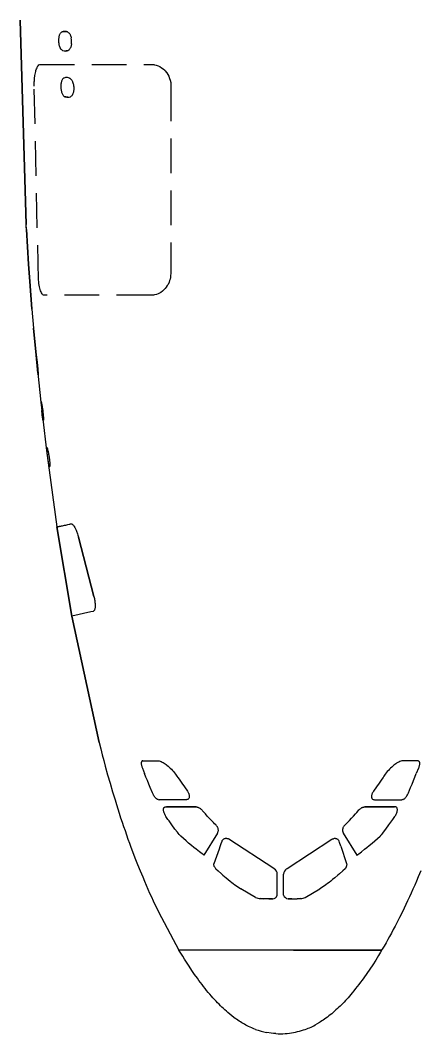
# Model space of a CAD drawing. Header units: metres. Extents: x -35769 to 135608, y -97159 to 12469.
# Drawn here: x 92161 to 97644, y -97159 to -83235 of the extents above; entities that cross this region are included whole.
import ezdxf

# ---------------------------------------------------------------- set-up
doc = ezdxf.new("R2010")
doc.units = ezdxf.units.M
doc.linetypes.add('DASHED2', pattern=[9.525, 6.35, -3.175])
doc.layers.get('0').update_dxf_attribs({"linetype": 'CONTINUOUS'})

msp = doc.modelspace()

# ---------------------------------------------------------------- linework, layer by layer
for p, q in [((92240, -86042), (92161, -83235)), ((92161, -83235), (92240, -86042)), ((92244, -86110), (92240, -86042)), ((92244, -86110), (92242, -86072)), ((92274, -86584), (92244, -86110)), ((92244, -86110), (92274, -86584)), ((92274, -86584), (92291, -86823)), ((92291, -86823), (92274, -86584)), ((92320, -87199), (92291, -86823)), ((92291, -86823), (92320, -87199)), ((92321, -87204), (92343, -87467)), ((92377, -87837), (92343, -87467)), ((92343, -87467), (92377, -87837)), ((92401, -88085), (92377, -87837)), ((92401, -88085), (92442, -88481)), ((92442, -88481), (92469, -88717)), ((92469, -88717), (92520, -89145)), ((92520, -89145), (92663, -90196)), ((92663, -90196), (92866, -91420)), ((92866, -91420), (92663, -90196)), ((92959, -90337), (93170, -91151)), ((93170, -91151), (92959, -90337)), ((93129, -91364), (92866, -91420)), ((93242, -93160), (92866, -91420)), ((92866, -91420), (93242, -93160)), ((94166, -94044), (94575, -94044)), ((94575, -94044), (94166, -94044)), ((97297, -94044), (96889, -94044)), ((96889, -94044), (97297, -94044)), ((94869, -94402), (94682, -94707)), ((96594, -94402), (96781, -94707)), ((95639, -94891), (95025, -94486)), ((95824, -94891), (96438, -94486)), ((96561, -94584), (96639, -94819)), ((95689, -95257), (95689, -94966)), ((95775, -95257), (95775, -94966)), ((95390, -95287), (95189, -95168)), ((96073, -95287), (96274, -95168)), ((95502, -95307), (95455, -95303)), ((95455, -95303), (95502, -95307)), ((95574, -95307), (95502, -95307)), ((95625, -95305), (95574, -95307)), ((95574, -95307), (95625, -95305)), ((95889, -95307), (95838, -95305)), ((95838, -95305), (95889, -95307)), ((95889, -95307), (95962, -95307)), ((96008, -95303), (95962, -95307)), ((95962, -95307), (96008, -95303)), ((97124, -96010), (94339, -96010)), ((95912, -96010), (96262, -96010)), ((96262, -96010), (97124, -96010)), ((95605, -97152), (95543, -97142)), ((95637, -97155), (95605, -97152)), ((95668, -97158), (95637, -97155)), ((95668, -97158), (95700, -97159)), ((95763, -97159), (95795, -97158)), ((95795, -97158), (95826, -97155)), ((95826, -97155), (95858, -97152))]:
    msp.add_line(p, q)
at = {"ltscale": 0.009783}
msp.add_line((92240, -86042), (92240, -86043), dxfattribs=at)
at = {"ltscale": 0.130857}
msp.add_line((92321, -87204), (92320, -87199), dxfattribs=at)
at = {"ltscale": 0.370529}
for p, q in [((94051, -93942), (94065, -93944)), ((97413, -93942), (97398, -93944))]:
    msp.add_line(p, q, dxfattribs=at)
at = {"ltscale": 0.230179}
for p, q in [((95647, -94896), (95639, -94891)), ((95817, -94896), (95824, -94891))]:
    msp.add_line(p, q, dxfattribs=at)
for points in [[(92742, -83650), (92735, -83647), (92729, -83642), (92723, -83636), (92719, -83630), (92715, -83624), (92710, -83616), (92707, -83608), (92703, -83600), (92699, -83588), (92696, -83576), (92694, -83564), (92692, -83552), (92690, -83540), (92689, -83527), (92689, -83517), (92689, -83507), (92690, -83497), (92690, -83486), (92692, -83475), (92693, -83465), (92695, -83455), (92698, -83446), (92701, -83437), (92704, -83428), (92708, -83419), (92713, -83412), (92718, -83406), (92722, -83401), (92727, -83397), (92731, -83395), (92735, -83394)], [(92735, -83394), (92747, -83390), (92759, -83388), (92772, -83388), (92784, -83388), (92796, -83391), (92809, -83394)], [(92809, -83394), (92796, -83391), (92784, -83388), (92772, -83388), (92759, -83388), (92747, -83390), (92735, -83394)], [(92809, -83394), (92814, -83397), (92820, -83401), (92826, -83406), (92830, -83411), (92835, -83416), (92839, -83423), (92843, -83429), (92846, -83437), (92850, -83445), (92854, -83457), (92858, -83469), (92860, -83478)], [(92817, -83650), (92805, -83654), (92792, -83656), (92779, -83657)], [(92779, -83657), (92792, -83656), (92805, -83654), (92817, -83650)], [(92864, -83557), (92863, -83568), (92861, -83579), (92858, -83590), (92855, -83601), (92851, -83612), (92847, -83620), (92842, -83628), (92838, -83634), (92833, -83639), (92828, -83644), (92823, -83647), (92817, -83650)], [(92758, -84029), (92753, -84032), (92748, -84036), (92744, -84040), (92739, -84046), (92735, -84053), (92731, -84062), (92727, -84071), (92724, -84080), (92722, -84089), (92720, -84099), (92718, -84111), (92717, -84124), (92716, -84134), (92716, -84144), (92717, -84155), (92717, -84166), (92719, -84177), (92720, -84188), (92722, -84198), (92725, -84210), (92728, -84221), (92732, -84232), (92736, -84242), (92740, -84251), (92745, -84259), (92750, -84266), (92754, -84271), (92758, -84276), (92763, -84280), (92768, -84283), (92773, -84285)], [(92835, -84029), (92822, -84026), (92809, -84023), (92796, -84023), (92783, -84023), (92771, -84026), (92758, -84029)], [(92835, -84029), (92840, -84032), (92846, -84035), (92851, -84040), (92856, -84045), (92862, -84052), (92867, -84059), (92871, -84066), (92875, -84074), (92878, -84082), (92883, -84094), (92887, -84107), (92889, -84116), (92891, -84126), (92893, -84136), (92894, -84148), (92895, -84160), (92895, -84173), (92895, -84183), (92894, -84194), (92893, -84205), (92891, -84214), (92889, -84223), (92887, -84232), (92884, -84240), (92881, -84249), (92878, -84256), (92873, -84265), (92867, -84272), (92861, -84278), (92855, -84282), (92849, -84285)], [(92811, -84292), (92798, -84291), (92785, -84289), (92773, -84285)], [(92773, -84285), (92785, -84289), (92798, -84291), (92811, -84292)], [(92378, -87839), (92379, -87842), (92380, -87846), (92381, -87851), (92381, -87856), (92382, -87861), (92383, -87868), (92384, -87877), (92386, -87886), (92387, -87897), (92389, -87908), (92390, -87919), (92391, -87929), (92392, -87939), (92393, -87949), (92395, -87961), (92396, -87973), (92397, -87985), (92398, -87998), (92400, -88010), (92401, -88022), (92402, -88035), (92403, -88046), (92403, -88057), (92404, -88066), (92404, -88075), (92405, -88082), (92405, -88088), (92405, -88092), (92405, -88094), (92405, -88095)], [(92405, -88095), (92404, -88099), (92404, -88101), (92404, -88102), (92403, -88101), (92403, -88099), (92402, -88095)], [(92447, -88474), (92448, -88477), (92449, -88481), (92450, -88486), (92451, -88491), (92452, -88496), (92454, -88503), (92455, -88510), (92456, -88517), (92458, -88525), (92459, -88535), (92461, -88546), (92463, -88557), (92464, -88568), (92466, -88580), (92468, -88592), (92469, -88604), (92471, -88616), (92472, -88628), (92473, -88640), (92474, -88651), (92475, -88662), (92476, -88673), (92477, -88683), (92478, -88692), (92478, -88701), (92479, -88710), (92479, -88717), (92479, -88723), (92479, -88727), (92478, -88729), (92478, -88730)], [(92472, -88730), (92471, -88728), (92471, -88724), (92470, -88720), (92469, -88713), (92468, -88705), (92467, -88697), (92466, -88689), (92465, -88679), (92463, -88668), (92462, -88655), (92460, -88642), (92459, -88630), (92457, -88617), (92456, -88604), (92455, -88598)], [(92528, -89109), (92526, -89105), (92524, -89103), (92522, -89103), (92521, -89103), (92520, -89106), (92519, -89109)], [(92519, -89109), (92519, -89111), (92519, -89114), (92519, -89118), (92520, -89124), (92520, -89131), (92521, -89138), (92522, -89145), (92523, -89153), (92523, -89161), (92524, -89170), (92525, -89179), (92527, -89189), (92528, -89200), (92529, -89210), (92531, -89221), (92532, -89233), (92534, -89244), (92535, -89257), (92537, -89270), (92539, -89282), (92541, -89295), (92543, -89307), (92544, -89317), (92546, -89326), (92547, -89334), (92548, -89341), (92549, -89347), (92550, -89352), (92552, -89358), (92553, -89362), (92554, -89364), (92554, -89365)], [(92528, -89109), (92529, -89111), (92530, -89115), (92532, -89119), (92533, -89123), (92535, -89129), (92536, -89136), (92539, -89145), (92541, -89156), (92543, -89167), (92546, -89179), (92548, -89188), (92549, -89198), (92551, -89208), (92553, -89219), (92555, -89230), (92556, -89241), (92558, -89252), (92560, -89266), (92561, -89279), (92563, -89292), (92564, -89304), (92565, -89316), (92565, -89324), (92566, -89332), (92566, -89340), (92566, -89346), (92566, -89352), (92566, -89357), (92566, -89361), (92565, -89364), (92565, -89365)], [(92663, -90196), (92663, -90195), (92663, -90195), (92664, -90195), (92665, -90195), (92667, -90195), (92669, -90194), (92672, -90193), (92676, -90193), (92681, -90191), (92687, -90190), (92695, -90188), (92700, -90187), (92705, -90186), (92711, -90185), (92717, -90184), (92728, -90182), (92740, -90179), (92753, -90177), (92768, -90174), (92784, -90170), (92800, -90166), (92813, -90163), (92831, -90159), (92841, -90157), (92852, -90155), (92857, -90154), (92860, -90154)], [(92860, -90154), (92863, -90154), (92867, -90155), (92871, -90157), (92874, -90159), (92877, -90161), (92883, -90167), (92889, -90174), (92896, -90182), (92902, -90191), (92908, -90202), (92913, -90211), (92919, -90221), (92924, -90231), (92928, -90242), (92933, -90254), (92938, -90266), (92943, -90279), (92947, -90293), (92952, -90308), (92956, -90323), (92959, -90337)], [(93170, -91151), (93174, -91166), (93177, -91180), (93180, -91195), (93183, -91208), (93185, -91221), (93186, -91234), (93188, -91246), (93188, -91258), (93189, -91270), (93189, -91280), (93189, -91290), (93188, -91299), (93187, -91307), (93185, -91318), (93182, -91327), (93180, -91334), (93177, -91340), (93174, -91346), (93170, -91350), (93166, -91354), (93161, -91357), (93129, -91364)], [(93242, -93160), (93264, -93245), (93286, -93329), (93306, -93407), (93327, -93484), (93360, -93602), (93393, -93719), (93426, -93834), (93461, -93947), (93480, -94009), (93499, -94070), (93519, -94131), (93538, -94192), (93558, -94251), (93578, -94311), (93598, -94369), (93618, -94427), (93639, -94485), (93659, -94542), (93680, -94598), (93701, -94654), (93735, -94744), (93770, -94833), (93805, -94920), (93841, -95005), (93864, -95061), (93888, -95117), (93912, -95172), (93936, -95226), (93961, -95279), (93985, -95332), (94009, -95384), (94034, -95435), (94058, -95486), (94339, -96010)], [(93842, -93408), (93841, -93408), (93837, -93409), (93834, -93410), (93830, -93413), (93827, -93417), (93825, -93422), (93823, -93428), (93822, -93434), (93821, -93442), (93821, -93450), (93822, -93458), (93824, -93467), (93825, -93476), (93828, -93485), (93831, -93494), (93833, -93501), (93837, -93511), (93866, -93585)], [(93842, -93408), (93876, -93408), (93910, -93408), (93935, -93408), (93960, -93408), (93985, -93408), (94011, -93408), (94032, -93408), (94037, -93408), (94047, -93408), (94054, -93409), (94067, -93412), (94080, -93416), (94093, -93421), (94107, -93427), (94121, -93435), (94136, -93444), (94149, -93451), (94161, -93460), (94173, -93469), (94189, -93482), (94205, -93496), (94220, -93510), (94236, -93526), (94250, -93542), (94265, -93558), (94279, -93575), (94292, -93592), (94302, -93606), (94311, -93619), (94323, -93637), (94340, -93662), (94377, -93716), (94414, -93769), (94454, -93825)], [(97621, -93408), (97587, -93408), (97553, -93408), (97528, -93408), (97503, -93408), (97478, -93408), (97453, -93408), (97431, -93408), (97426, -93408), (97416, -93408), (97409, -93409), (97396, -93412), (97383, -93416), (97370, -93421), (97357, -93427), (97342, -93435), (97327, -93444), (97315, -93451), (97302, -93460), (97290, -93469), (97274, -93482), (97259, -93496), (97243, -93510), (97227, -93526), (97213, -93542), (97198, -93558), (97184, -93575), (97171, -93592), (97161, -93606), (97152, -93619), (97140, -93637), (97123, -93662), (97086, -93716), (97050, -93769), (97009, -93825)], [(97621, -93408), (97622, -93408), (97626, -93409), (97629, -93410), (97633, -93413), (97636, -93417), (97638, -93422), (97640, -93428), (97641, -93434), (97642, -93442), (97642, -93450), (97641, -93458), (97640, -93467), (97638, -93476), (97635, -93485), (97633, -93494), (97630, -93501), (97626, -93511), (97597, -93585)], [(94051, -93942), (94046, -93940), (94041, -93938), (94035, -93934), (94029, -93930), (94025, -93926), (94020, -93922), (94014, -93916), (94009, -93909), (94002, -93900), (93995, -93890), (93988, -93879), (93983, -93868), (93978, -93857), (93974, -93848), (93944, -93777), (93924, -93729), (93905, -93681), (93885, -93633), (93866, -93585)], [(97413, -93942), (97417, -93940), (97422, -93938), (97428, -93934), (97434, -93930), (97438, -93926), (97443, -93922), (97449, -93916), (97455, -93909), (97462, -93900), (97468, -93890), (97475, -93879), (97480, -93868), (97486, -93857), (97489, -93848), (97519, -93777), (97539, -93729), (97558, -93681), (97578, -93633), (97597, -93585)], [(94454, -93825), (94460, -93834), (94465, -93844), (94470, -93853), (94473, -93861), (94476, -93868), (94478, -93876), (94480, -93886), (94481, -93896), (94481, -93905), (94480, -93913), (94478, -93920), (94475, -93926), (94471, -93932), (94466, -93937), (94460, -93940), (94455, -93942), (94448, -93943), (94442, -93944), (94401, -93944), (94359, -93944), (94328, -93944), (94297, -93944), (94263, -93944), (94230, -93944), (94197, -93944), (94164, -93944), (94133, -93944), (94113, -93944), (94093, -93944), (94065, -93944)], [(97009, -93825), (97003, -93834), (96998, -93844), (96993, -93853), (96990, -93861), (96987, -93868), (96985, -93876), (96983, -93886), (96982, -93896), (96982, -93905), (96983, -93913), (96985, -93920), (96988, -93926), (96992, -93932), (96997, -93937), (97003, -93940), (97009, -93942), (97015, -93943), (97021, -93944), (97062, -93944), (97104, -93944), (97135, -93944), (97166, -93944), (97200, -93944), (97234, -93944), (97266, -93944), (97299, -93944), (97331, -93944), (97351, -93944), (97370, -93944), (97398, -93944)], [(94351, -94432), (94345, -94425), (94342, -94421), (94326, -94402), (94318, -94391), (94284, -94347), (94242, -94291), (94203, -94236), (94188, -94216), (94169, -94188), (94160, -94174), (94156, -94167), (94153, -94163), (94148, -94155), (94143, -94145), (94139, -94135), (94134, -94123), (94131, -94112), (94129, -94104), (94127, -94095), (94126, -94086), (94126, -94077), (94127, -94070), (94128, -94064), (94130, -94058), (94133, -94053), (94136, -94050), (94139, -94047), (94143, -94046), (94146, -94044), (94150, -94044), (94155, -94044), (94160, -94044), (94166, -94044)], [(94575, -94044), (94582, -94044), (94590, -94046), (94597, -94047), (94603, -94050), (94609, -94052), (94617, -94056), (94625, -94061), (94633, -94066), (94640, -94072), (94646, -94077), (94651, -94082), (94658, -94089), (94663, -94095)], [(94843, -94288), (94828, -94274), (94813, -94259), (94784, -94229), (94754, -94198), (94728, -94169), (94702, -94140), (94683, -94118), (94663, -94095)], [(96620, -94288), (96635, -94274), (96650, -94259), (96679, -94229), (96709, -94198), (96735, -94169), (96761, -94140), (96780, -94118), (96800, -94095)], [(96800, -94095), (96809, -94085), (96816, -94078), (96821, -94073), (96827, -94069), (96835, -94063), (96844, -94057), (96851, -94053), (96858, -94050), (96864, -94048), (96869, -94046), (96876, -94045), (96882, -94044), (96889, -94044)], [(97112, -94432), (97119, -94425), (97122, -94421), (97137, -94402), (97145, -94391), (97180, -94347), (97221, -94291), (97260, -94236), (97275, -94216), (97294, -94188), (97303, -94174), (97308, -94167), (97310, -94163), (97315, -94155), (97320, -94145), (97325, -94135), (97329, -94123), (97332, -94112), (97334, -94104), (97336, -94095), (97337, -94086), (97337, -94077), (97336, -94070), (97335, -94064), (97333, -94058), (97330, -94053), (97327, -94050), (97324, -94047), (97320, -94046), (97317, -94044), (97313, -94044), (97308, -94044), (97303, -94044), (97297, -94044)], [(94869, -94402), (94872, -94395), (94874, -94389), (94877, -94382), (94879, -94375), (94880, -94368), (94880, -94361), (94879, -94352), (94877, -94342), (94875, -94335), (94872, -94329), (94869, -94323), (94866, -94317), (94863, -94312), (94859, -94307), (94855, -94301), (94848, -94293), (94843, -94288)], [(96620, -94288), (96616, -94293), (96610, -94299), (96607, -94303), (96603, -94308), (96598, -94315), (96594, -94322), (96590, -94330), (96588, -94337), (96586, -94344), (96584, -94350), (96583, -94359), (96583, -94364), (96584, -94372), (96585, -94377), (96586, -94382), (96589, -94389), (96592, -94396), (96594, -94402)], [(94682, -94707), (94678, -94704), (94671, -94699), (94655, -94687), (94620, -94659), (94577, -94625), (94544, -94599), (94513, -94573), (94471, -94539), (94436, -94508), (94401, -94478), (94365, -94446), (94358, -94439), (94351, -94432)], [(95001, -94480), (94995, -94479), (94988, -94479), (94982, -94478), (94976, -94479), (94971, -94479), (94967, -94480), (94958, -94483), (94950, -94486), (94944, -94490), (94939, -94494), (94935, -94499), (94931, -94504), (94927, -94510), (94925, -94516), (94913, -94550), (94900, -94590), (94889, -94624), (94819, -94824)], [(95025, -94486), (95017, -94483), (95009, -94481), (95001, -94480)], [(96438, -94486), (96446, -94483), (96454, -94481), (96462, -94480)], [(96561, -94584), (96543, -94530), (96538, -94514), (96537, -94512), (96534, -94506), (96530, -94500), (96526, -94496), (96523, -94493), (96518, -94489), (96511, -94485), (96506, -94483), (96501, -94481), (96493, -94480), (96487, -94479), (96482, -94479), (96471, -94479), (96462, -94480)], [(96781, -94707), (96785, -94704), (96792, -94699), (96808, -94687), (96843, -94659), (96887, -94625), (96919, -94599), (96951, -94573), (96992, -94539), (97027, -94508), (97062, -94478), (97099, -94446), (97105, -94439), (97112, -94432)], [(94829, -94873), (94825, -94866), (94823, -94863), (94820, -94853), (94818, -94844), (94817, -94835), (94818, -94829), (94819, -94824)], [(96631, -94880), (96638, -94866), (96640, -94863), (96643, -94853), (96645, -94844), (96646, -94835), (96645, -94829), (96644, -94824), (96642, -94821), (96640, -94819), (96639, -94819)], [(94829, -94873), (94838, -94887), (94844, -94892), (94878, -94923), (94921, -94962), (94943, -94981), (94985, -95017), (95016, -95042), (95040, -95062), (95064, -95080), (95085, -95096), (95106, -95112), (95127, -95128), (95149, -95143), (95169, -95156), (95189, -95168)], [(96631, -94880), (96625, -94887), (96620, -94892), (96586, -94923), (96542, -94962), (96521, -94981), (96478, -95017), (96447, -95042), (96423, -95062), (96399, -95080), (96378, -95096), (96357, -95112), (96336, -95128), (96314, -95143), (96294, -95156), (96274, -95168)], [(97658, -94920), (97623, -95005), (97599, -95061), (97575, -95117), (97551, -95172), (97527, -95226), (97503, -95279), (97478, -95332), (97454, -95384), (97429, -95435), (97405, -95486), (97367, -95563)], [(97367, -95563), (97331, -95634), (97306, -95682), (97281, -95729), (97256, -95776), (97231, -95822), (97206, -95867), (97181, -95912), (97155, -95956), (97130, -95999), (97105, -96041), (97080, -96083), (97039, -96148), (96999, -96212), (96958, -96273), (96917, -96333), (96876, -96391), (96854, -96422), (96832, -96452), (96809, -96482), (96787, -96511), (96764, -96540), (96741, -96569), (96718, -96596), (96696, -96622), (96660, -96664), (96623, -96704), (96605, -96724), (96587, -96743), (96568, -96762), (96550, -96780), (96531, -96798), (96513, -96815), (96494, -96833), (96474, -96850), (96455, -96867), (96436, -96884), (96416, -96900), (96396, -96915), (96377, -96930), (96357, -96945), (96337, -96959), (96317, -96973), (96300, -96984), (96283, -96995), (96266, -97006), (96228, -97028)], [(95390, -97100), (95365, -97090), (95339, -97080), (95314, -97068), (95295, -97060), (95277, -97050), (95258, -97040), (95239, -97030), (95220, -97020), (95202, -97009), (95183, -96997), (95165, -96986), (95147, -96973), (95128, -96961), (95110, -96948), (95092, -96935), (95065, -96914), (95037, -96892), (95010, -96869), (94990, -96851), (94969, -96833), (94949, -96814), (94929, -96795), (94909, -96775), (94889, -96755), (94868, -96735), (94848, -96713), (94827, -96690), (94805, -96666), (94784, -96642), (94762, -96617), (94741, -96591), (94719, -96565), (94698, -96539), (94677, -96512), (94655, -96484), (94634, -96456), (94613, -96427), (94592, -96398), (94554, -96344), (94516, -96289), (94478, -96232), (94440, -96174), (94415, -96134), (94390, -96093), (94364, -96052), (94339, -96010)]]:
    msp.add_lwpolyline(points)
at = {"linetype": 'DASHED2', "ltscale": 75}
for points in [[(92352, -84142), (92352, -84114), (92352, -84098), (92353, -84081), (92354, -84065), (92355, -84049), (92357, -84026), (92360, -84005), (92361, -83995), (92364, -83974), (92368, -83955), (92372, -83937), (92376, -83925), (92382, -83904), (92390, -83887), (92398, -83872), (92407, -83859), (92417, -83849), (92427, -83844), (93966, -83842)], [(93966, -83842), (93994, -83844), (94005, -83845), (94027, -83850), (94051, -83859), (94078, -83872), (94101, -83886), (94123, -83902), (94143, -83921), (94151, -83930), (94168, -83951), (94173, -83958), (94188, -83982), (94199, -84004), (94211, -84035), (94219, -84059), (94225, -84088), (94228, -84117), (94229, -84144)], [(93959, -87013), (92488, -87013), (92486, -87012), (92478, -87011), (92470, -87006), (92467, -87003), (92459, -86994), (92452, -86981), (92445, -86966), (92439, -86951), (92434, -86935), (92429, -86917), (92425, -86898), (92421, -86876), (92417, -86853), (92413, -86829), (92410, -86801), (92352, -84142)], [(94229, -84144), (94226, -86683), (94225, -86712), (94224, -86740), (94221, -86769), (94216, -86790), (94211, -86810), (94203, -86833), (94189, -86863), (94179, -86881), (94165, -86901), (94150, -86920), (94137, -86935), (94113, -86956), (94088, -86974), (94072, -86984), (94051, -86994), (94030, -87001), (94001, -87009), (93987, -87011), (93959, -87013)]]:
    msp.add_lwpolyline(points, dxfattribs=at)
for centre, radius, start, end in [((92502, -83537), 362, 356.7712, 9.2907), ((92784, -83525), 132, 251.5425, 268.1147), ((92807, -84160), 132, 271.5472, 288.5114), ((92559, -89362), 6.21, 212.5423, 327.4577), ((95596, -94974), 93.4, 4.934, 56.8941), ((95863, -94971), 88.1, 121.4959, 176.6761), ((95468, -95112), 192, 246.1784, 266.2462), ((95624, -95237), 67.9, 271.424, 342.6579), ((95845, -95229), 76, 201.646, 264.2721), ((95996, -95112), 192, 273.7342, 293.8283), ((95731, -96154), 1006, 289.884, 299.6054), ((95739, -96128), 1032, 250.2413, 259.0254), ((95732, -95730), 1430, 268.7318, 271.2682), ((95731, -96155), 1004, 277.2458, 289.8859)]:
    msp.add_arc(centre, radius, start, end)

doc.saveas('drawing.dxf')
